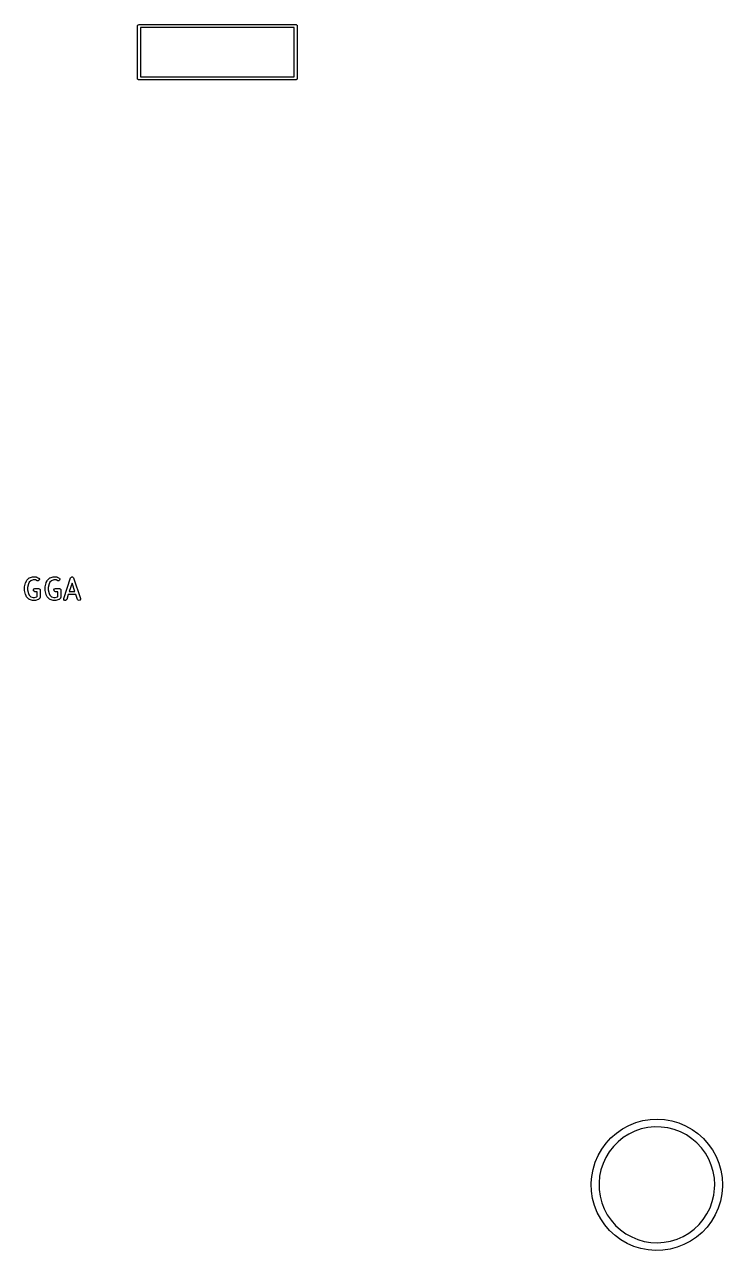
# Model space of a CAD drawing. Extents: x -0.14 to 2.53, y -0.13 to 2.5.
# Drawn here: x 1.19 to 2.526, y -0.126 to 2.218 of the extents above; entities that cross this region are included whole.
import ezdxf

# ---------------------------------------------------------------- set-up
doc = ezdxf.new("R2010")
doc.units = 0
doc.header["$MEASUREMENT"] = 0
doc.layers.add('BLACK', color=7, linetype='CONTINUOUS')

msp = doc.modelspace()

# ---------------------------------------------------------------- linework, layer by layer
at = {"layer": 'BLACK', "linetype": 'CONTINUOUS'}
for p, q in [((1.4061, 2.2153), (1.4062, 2.2157)), ((1.4061, 2.1153), (1.4061, 2.2153)), ((1.4062, 2.216), (1.4063, 2.2164)), ((1.4062, 2.2159), (1.4062, 2.216)), ((1.4062, 2.2157), (1.4062, 2.2159)), ((1.4063, 2.2164), (1.4068, 2.217)), ((1.4068, 2.217), (1.4072, 2.2176)), ((1.4072, 2.2176), (1.4074, 2.2177)), ((1.4074, 2.2177), (1.4076, 2.2179)), ((1.4076, 2.2179), (1.4083, 2.218)), ((1.4083, 2.218), (1.4091, 2.2183)), ((1.4091, 2.2183), (1.7091, 2.2183)), ((1.412, 2.2124), (1.412, 2.1183)), ((1.7061, 2.2124), (1.412, 2.2124)), ((1.7061, 2.1183), (1.7061, 2.2124)), ((1.7091, 2.2183), (1.7094, 2.2182)), ((1.7094, 2.2182), (1.7096, 2.2183)), ((1.7096, 2.2183), (1.7097, 2.2182)), ((1.7097, 2.2182), (1.7101, 2.2181)), ((1.7101, 2.2181), (1.7107, 2.2176)), ((1.7107, 2.2176), (1.7113, 2.2172)), ((1.7113, 2.2172), (1.7114, 2.217)), ((1.7114, 2.217), (1.7116, 2.2168)), ((1.7116, 2.2168), (1.7118, 2.2161)), ((1.7118, 2.2161), (1.712, 2.2153)), ((1.712, 2.2153), (1.712, 2.1153)), ((1.4064, 2.1146), (1.4061, 2.1153)), ((1.4065, 2.1139), (1.4064, 2.1146)), ((1.4067, 2.1137), (1.4065, 2.1139)), ((1.4068, 2.1135), (1.4067, 2.1137)), ((1.4075, 2.1131), (1.4068, 2.1135)), ((1.4081, 2.1126), (1.4075, 2.1131)), ((1.4084, 2.1125), (1.4081, 2.1126)), ((1.4085, 2.1124), (1.4084, 2.1125)), ((1.4087, 2.1125), (1.4085, 2.1124)), ((1.4091, 2.1124), (1.4087, 2.1125)), ((1.7091, 2.1124), (1.4091, 2.1124)), ((1.412, 2.1183), (1.7061, 2.1183)), ((1.7098, 2.1127), (1.7091, 2.1124)), ((1.7105, 2.1128), (1.7098, 2.1127)), ((1.7107, 2.113), (1.7105, 2.1128)), ((1.7109, 2.1131), (1.7107, 2.113)), ((1.7113, 2.1138), (1.7109, 2.1131)), ((1.7118, 2.1143), (1.7113, 2.1138)), ((1.7119, 2.1147), (1.7118, 2.1143)), ((1.712, 2.1153), (1.7119, 2.115)), ((1.7119, 2.115), (1.712, 2.1148)), ((1.712, 2.1148), (1.7119, 2.1147)), ((1.1901, 1.1432), (1.1919, 1.1507)), ((1.1919, 1.1507), (1.1921, 1.1512)), ((1.1921, 1.1512), (1.1922, 1.1513)), ((1.1922, 1.1513), (1.194, 1.155)), ((1.194, 1.155), (1.1946, 1.1558)), ((1.1946, 1.1558), (1.1983, 1.1596)), ((1.1946, 1.1558), (1.1946, 1.1558)), ((1.1976, 1.1489), (1.1959, 1.1421)), ((1.1991, 1.152), (1.1976, 1.1489)), ((1.1983, 1.1596), (1.1992, 1.1602)), ((1.202, 1.1549), (1.1991, 1.152)), ((1.1992, 1.1602), (1.1993, 1.1602)), ((1.1993, 1.1602), (1.1995, 1.1603)), ((1.1995, 1.1603), (1.2051, 1.1622)), ((1.2065, 1.1564), (1.202, 1.1549)), ((1.2051, 1.1622), (1.206, 1.1623)), ((1.206, 1.1623), (1.206, 1.1623)), ((1.206, 1.1623), (1.2117, 1.1623)), ((1.211, 1.1564), (1.2065, 1.1564)), ((1.2141, 1.1548), (1.211, 1.1564)), ((1.2117, 1.1623), (1.2127, 1.1621)), ((1.2127, 1.1621), (1.2128, 1.162)), ((1.2128, 1.162), (1.213, 1.162)), ((1.213, 1.162), (1.2167, 1.1601)), ((1.2161, 1.1546), (1.2141, 1.1548)), ((1.2178, 1.1557), (1.2161, 1.1546)), ((1.2167, 1.1601), (1.2175, 1.1595)), ((1.2175, 1.1595), (1.2184, 1.1577)), ((1.2184, 1.1577), (1.2178, 1.1557)), ((1.2294, 1.1432), (1.2313, 1.1507)), ((1.2313, 1.1507), (1.2315, 1.1512)), ((1.2315, 1.1513), (1.2334, 1.155)), ((1.2315, 1.1512), (1.2315, 1.1513)), ((1.2334, 1.155), (1.2339, 1.1558)), ((1.2339, 1.1558), (1.234, 1.1558)), ((1.234, 1.1558), (1.2377, 1.1596)), ((1.2369, 1.1489), (1.2352, 1.1421)), ((1.2385, 1.152), (1.2369, 1.1489)), ((1.2377, 1.1596), (1.2385, 1.1602)), ((1.2385, 1.1602), (1.2387, 1.1602)), ((1.2414, 1.1549), (1.2385, 1.152)), ((1.2387, 1.1602), (1.2389, 1.1603)), ((1.2389, 1.1603), (1.2445, 1.1622)), ((1.2459, 1.1564), (1.2414, 1.1549)), ((1.2445, 1.1622), (1.2453, 1.1623)), ((1.2453, 1.1623), (1.2454, 1.1623)), ((1.2454, 1.1623), (1.251, 1.1623)), ((1.2503, 1.1564), (1.2459, 1.1564)), ((1.2535, 1.1548), (1.2503, 1.1564)), ((1.251, 1.1623), (1.252, 1.1621)), ((1.252, 1.1621), (1.2522, 1.162)), ((1.2522, 1.162), (1.2524, 1.162)), ((1.2524, 1.162), (1.2561, 1.1601)), ((1.2555, 1.1546), (1.2535, 1.1548)), ((1.2571, 1.1557), (1.2555, 1.1546)), ((1.2561, 1.1601), (1.2569, 1.1595)), ((1.2569, 1.1595), (1.2577, 1.1577)), ((1.2577, 1.1577), (1.2571, 1.1557)), ((1.2651, 1.1209), (1.2782, 1.1603)), ((1.281, 1.15), (1.2757, 1.1342)), ((1.2782, 1.1603), (1.2787, 1.1612)), ((1.2787, 1.1612), (1.2788, 1.1612)), ((1.2788, 1.1613), (1.2796, 1.1618)), ((1.2788, 1.1612), (1.2788, 1.1613)), ((1.2796, 1.1618), (1.2804, 1.1623)), ((1.2804, 1.1623), (1.2805, 1.1622)), ((1.2805, 1.1622), (1.2806, 1.1623)), ((1.2806, 1.1623), (1.2815, 1.1621)), ((1.2863, 1.1342), (1.281, 1.15)), ((1.2815, 1.1621), (1.2824, 1.162)), ((1.2824, 1.162), (1.2825, 1.1619)), ((1.2825, 1.1619), (1.2826, 1.1619)), ((1.2826, 1.1619), (1.2832, 1.1611)), ((1.2832, 1.1611), (1.2838, 1.1604)), ((1.2838, 1.1604), (1.2838, 1.1604)), ((1.2838, 1.1604), (1.2838, 1.1603)), ((1.2838, 1.1603), (1.297, 1.1209)), ((1.19, 1.1425), (1.1901, 1.1431)), ((1.19, 1.1369), (1.19, 1.1425)), ((1.19, 1.1367), (1.19, 1.1369)), ((1.1901, 1.1361), (1.19, 1.1367)), ((1.1901, 1.1431), (1.1901, 1.1432)), ((1.1919, 1.1286), (1.1901, 1.1361)), ((1.192, 1.1285), (1.1919, 1.1286)), ((1.1922, 1.128), (1.192, 1.1285)), ((1.194, 1.1243), (1.1922, 1.128)), ((1.1959, 1.1421), (1.1959, 1.1372)), ((1.1959, 1.1372), (1.1976, 1.1304)), ((1.1976, 1.1304), (1.1991, 1.1274)), ((1.1991, 1.1274), (1.202, 1.1244)), ((1.2069, 1.1374), (1.2079, 1.1391)), ((1.2072, 1.1354), (1.2069, 1.1374)), ((1.2088, 1.1341), (1.2072, 1.1354)), ((1.2079, 1.1391), (1.2098, 1.1398)), ((1.2098, 1.1339), (1.2088, 1.1341)), ((1.2098, 1.1398), (1.2173, 1.1398)), ((1.2143, 1.1339), (1.2098, 1.1339)), ((1.2143, 1.125), (1.2143, 1.1339)), ((1.2173, 1.1398), (1.2177, 1.1397)), ((1.2177, 1.1397), (1.2178, 1.1398)), ((1.2178, 1.1398), (1.2179, 1.1397)), ((1.2179, 1.1397), (1.2183, 1.1396)), ((1.2183, 1.1396), (1.2189, 1.1391)), ((1.2189, 1.1391), (1.2195, 1.1388)), ((1.2195, 1.1388), (1.2196, 1.1385)), ((1.2196, 1.1385), (1.2198, 1.1383)), ((1.2198, 1.1383), (1.22, 1.1376)), ((1.22, 1.1376), (1.2202, 1.1369)), ((1.2202, 1.1369), (1.2202, 1.1237)), ((1.2293, 1.1425), (1.2294, 1.1431)), ((1.2293, 1.1369), (1.2293, 1.1425)), ((1.2294, 1.1367), (1.2293, 1.1369)), ((1.2294, 1.1431), (1.2294, 1.1432)), ((1.2294, 1.1361), (1.2294, 1.1367)), ((1.2313, 1.1286), (1.2294, 1.1361)), ((1.2314, 1.1285), (1.2313, 1.1286)), ((1.2315, 1.128), (1.2314, 1.1285)), ((1.2334, 1.1243), (1.2315, 1.128)), ((1.2352, 1.1421), (1.2352, 1.1372)), ((1.2352, 1.1372), (1.2369, 1.1304)), ((1.2369, 1.1304), (1.2385, 1.1274)), ((1.2385, 1.1274), (1.2414, 1.1244)), ((1.2463, 1.1374), (1.2473, 1.1391)), ((1.2466, 1.1354), (1.2463, 1.1374)), ((1.2482, 1.1341), (1.2466, 1.1354)), ((1.2473, 1.1391), (1.2492, 1.1398)), ((1.2492, 1.1339), (1.2482, 1.1341)), ((1.2492, 1.1398), (1.2567, 1.1398)), ((1.2537, 1.1339), (1.2492, 1.1339)), ((1.2537, 1.125), (1.2537, 1.1339)), ((1.2567, 1.1398), (1.257, 1.1397)), ((1.257, 1.1397), (1.2572, 1.1398)), ((1.2572, 1.1398), (1.2573, 1.1397)), ((1.2573, 1.1397), (1.2577, 1.1396)), ((1.2577, 1.1396), (1.2583, 1.1391)), ((1.2583, 1.1391), (1.2589, 1.1388)), ((1.2589, 1.1388), (1.259, 1.1385)), ((1.259, 1.1385), (1.2592, 1.1383)), ((1.2592, 1.1383), (1.2593, 1.1376)), ((1.2593, 1.1376), (1.2596, 1.1369)), ((1.2596, 1.1369), (1.2596, 1.1237)), ((1.2738, 1.1283), (1.2707, 1.1191)), ((1.2883, 1.1283), (1.2738, 1.1283)), ((1.2757, 1.1342), (1.2863, 1.1342)), ((1.2913, 1.1191), (1.2883, 1.1283)), ((1.1941, 1.1242), (1.194, 1.1243)), ((1.1946, 1.1235), (1.1941, 1.1242)), ((1.1983, 1.1198), (1.1946, 1.1235)), ((1.1985, 1.1197), (1.1983, 1.1198)), ((1.1986, 1.1196), (1.1985, 1.1197)), ((1.1995, 1.1191), (1.1986, 1.1196)), ((1.2051, 1.1172), (1.1995, 1.1191)), ((1.202, 1.1244), (1.2065, 1.1229)), ((1.2052, 1.1172), (1.2051, 1.1172)), ((1.206, 1.117), (1.2052, 1.1172)), ((1.2098, 1.117), (1.206, 1.117)), ((1.2065, 1.1229), (1.2093, 1.1229)), ((1.2093, 1.1229), (1.2138, 1.1244)), ((1.2099, 1.1171), (1.2098, 1.117)), ((1.2107, 1.1172), (1.2099, 1.1171)), ((1.2163, 1.1191), (1.2107, 1.1172)), ((1.2138, 1.1244), (1.2143, 1.125)), ((1.2165, 1.1192), (1.2163, 1.1191)), ((1.2167, 1.1192), (1.2165, 1.1192)), ((1.2175, 1.1198), (1.2167, 1.1192)), ((1.2194, 1.1217), (1.2175, 1.1198)), ((1.2196, 1.1222), (1.2194, 1.1217)), ((1.2201, 1.1227), (1.2196, 1.1222)), ((1.2202, 1.1234), (1.2201, 1.1227)), ((1.2202, 1.1237), (1.2202, 1.1236)), ((1.2202, 1.1236), (1.2202, 1.1235)), ((1.2202, 1.1235), (1.2202, 1.1234)), ((1.2334, 1.1242), (1.2334, 1.1243)), ((1.234, 1.1235), (1.2334, 1.1242)), ((1.2377, 1.1198), (1.234, 1.1235)), ((1.2378, 1.1197), (1.2377, 1.1198)), ((1.238, 1.1196), (1.2378, 1.1197)), ((1.2389, 1.1191), (1.238, 1.1196)), ((1.2445, 1.1172), (1.2389, 1.1191)), ((1.2414, 1.1244), (1.2459, 1.1229)), ((1.2454, 1.117), (1.2445, 1.1172)), ((1.2445, 1.1172), (1.2445, 1.1172)), ((1.2492, 1.117), (1.2454, 1.117)), ((1.2459, 1.1229), (1.2487, 1.1229)), ((1.2487, 1.1229), (1.2532, 1.1244)), ((1.2501, 1.1172), (1.2492, 1.1171)), ((1.2492, 1.1171), (1.2492, 1.117)), ((1.2557, 1.1191), (1.2501, 1.1172)), ((1.2532, 1.1244), (1.2537, 1.125)), ((1.2558, 1.1192), (1.2557, 1.1191)), ((1.256, 1.1192), (1.2558, 1.1192)), ((1.2569, 1.1198), (1.256, 1.1192)), ((1.2587, 1.1217), (1.2569, 1.1198)), ((1.259, 1.1222), (1.2587, 1.1217)), ((1.2594, 1.1227), (1.259, 1.1222)), ((1.2595, 1.1234), (1.2594, 1.1227)), ((1.2596, 1.1235), (1.2595, 1.1234)), ((1.2596, 1.1237), (1.2596, 1.1236)), ((1.2596, 1.1236), (1.2596, 1.1235)), ((1.2652, 1.1189), (1.2651, 1.1209)), ((1.2665, 1.1174), (1.2652, 1.1189)), ((1.2685, 1.1171), (1.2665, 1.1174)), ((1.2702, 1.1181), (1.2685, 1.1171)), ((1.2707, 1.1191), (1.2702, 1.1181)), ((1.2926, 1.1175), (1.2913, 1.1191)), ((1.2946, 1.1171), (1.2926, 1.1175)), ((1.2964, 1.118), (1.2946, 1.1171)), ((1.2971, 1.1199), (1.2964, 1.118)), ((1.297, 1.1209), (1.2971, 1.1199)), ((2.3465, 0.1136), (2.3595, 0.1189)), ((2.3595, 0.1189), (2.373, 0.1227)), ((2.373, 0.1227), (2.3869, 0.1249)), ((2.3869, 0.1249), (2.4009, 0.1256)), ((2.4009, 0.1256), (2.4149, 0.1247)), ((2.4149, 0.1247), (2.4287, 0.1223)), ((2.4287, 0.1223), (2.4421, 0.1183)), ((2.4421, 0.1183), (2.4551, 0.1129)), ((2.3121, 0.0897), (2.3227, 0.099)), ((2.3227, 0.099), (2.3342, 0.107)), ((2.3342, 0.107), (2.3465, 0.1136)), ((2.3466, 0.0971), (2.3358, 0.0903)), ((2.3581, 0.1026), (2.3466, 0.0971)), ((2.3702, 0.1067), (2.3581, 0.1026)), ((2.3827, 0.1094), (2.3702, 0.1067)), ((2.3954, 0.1107), (2.3827, 0.1094)), ((2.4081, 0.1105), (2.3954, 0.1107)), ((2.4208, 0.1088), (2.4081, 0.1105)), ((2.4331, 0.1057), (2.4208, 0.1088)), ((2.4451, 0.1012), (2.4331, 0.1057)), ((2.4564, 0.0954), (2.4451, 0.1012)), ((2.4551, 0.1129), (2.4673, 0.106)), ((2.467, 0.0882), (2.4564, 0.0954)), ((2.4673, 0.106), (2.4787, 0.0979)), ((2.4787, 0.0979), (2.4891, 0.0885)), ((2.2944, 0.068), (2.3027, 0.0794)), ((2.3027, 0.0794), (2.3121, 0.0897)), ((2.3169, 0.0733), (2.309, 0.0632)), ((2.3259, 0.0823), (2.3169, 0.0733)), ((2.3358, 0.0903), (2.3259, 0.0823)), ((2.4767, 0.08), (2.467, 0.0882)), ((2.4854, 0.0706), (2.4767, 0.08)), ((2.4929, 0.0603), (2.4854, 0.0706)), ((2.4891, 0.0885), (2.4984, 0.078)), ((2.4984, 0.078), (2.5065, 0.0666)), ((2.282, 0.043), (2.2875, 0.0558)), ((2.2875, 0.0558), (2.2944, 0.068)), ((2.3024, 0.0524), (2.297, 0.0408)), ((2.309, 0.0632), (2.3024, 0.0524)), ((2.4992, 0.0493), (2.4929, 0.0603)), ((2.5042, 0.0375), (2.4992, 0.0493)), ((2.5065, 0.0666), (2.5133, 0.0543)), ((2.5133, 0.0543), (2.5186, 0.0413)), ((2.2754, 0.0157), (2.2779, 0.0295)), ((2.2779, 0.0295), (2.282, 0.043)), ((2.293, 0.0287), (2.2904, 0.0162)), ((2.297, 0.0408), (2.293, 0.0287)), ((2.5079, 0.0253), (2.5042, 0.0375)), ((2.5101, 0.0127), (2.5079, 0.0253)), ((2.5186, 0.0413), (2.5225, 0.0278)), ((2.5225, 0.0278), (2.5248, 0.014)), ((2.2744, 0.0018), (2.2745, 0.0035)), ((2.275, -0.0123), (2.2744, 0.0018)), ((2.2745, 0.0035), (2.2754, 0.0157)), ((2.2904, 0.0162), (2.2893, 0.0035)), ((2.2893, 0.0035), (2.2896, -0.0093)), ((2.5108, 0), (2.5101, 0.0127)), ((2.5106, -0.007), (2.5108, 0)), ((2.5248, 0.014), (2.5256, 0)), ((2.5256, 0), (2.5255, -0.0035)), ((2.2771, -0.0261), (2.275, -0.0123)), ((2.2896, -0.0093), (2.2914, -0.0219)), ((2.2914, -0.0219), (2.2946, -0.0342)), ((2.5061, -0.032), (2.509, -0.0196)), ((2.509, -0.0196), (2.5106, -0.007)), ((2.5244, -0.0175), (2.5217, -0.0312)), ((2.5255, -0.0035), (2.5244, -0.0175)), ((2.2808, -0.0396), (2.2771, -0.0261)), ((2.286, -0.0527), (2.2808, -0.0396)), ((2.2946, -0.0342), (2.2993, -0.0461)), ((2.2993, -0.0461), (2.3052, -0.0574)), ((2.4959, -0.0554), (2.5017, -0.044)), ((2.5017, -0.044), (2.5061, -0.032)), ((2.5174, -0.0446), (2.5117, -0.0574)), ((2.5217, -0.0312), (2.5174, -0.0446)), ((2.2926, -0.0651), (2.286, -0.0527)), ((2.3005, -0.0766), (2.2926, -0.0651)), ((2.3052, -0.0574), (2.3125, -0.0679)), ((2.3125, -0.0679), (2.3209, -0.0775)), ((2.4808, -0.0758), (2.4889, -0.0661)), ((2.4889, -0.0661), (2.4959, -0.0554)), ((2.5046, -0.0695), (2.4962, -0.0807)), ((2.5117, -0.0574), (2.5046, -0.0695)), ((2.3096, -0.0872), (2.3005, -0.0766)), ((2.3199, -0.0968), (2.3096, -0.0872)), ((2.3209, -0.0775), (2.3303, -0.0861)), ((2.3303, -0.0861), (2.3406, -0.0935)), ((2.3406, -0.0935), (2.3518, -0.0997)), ((2.4503, -0.0987), (2.4613, -0.0923)), ((2.4613, -0.0923), (2.4715, -0.0846)), ((2.4715, -0.0846), (2.4808, -0.0758)), ((2.4866, -0.091), (2.4759, -0.1)), ((2.4962, -0.0807), (2.4866, -0.091)), ((2.3312, -0.1051), (2.3199, -0.0968)), ((2.3434, -0.1121), (2.3312, -0.1051)), ((2.3562, -0.1177), (2.3434, -0.1121)), ((2.3518, -0.0997), (2.3636, -0.1046)), ((2.3636, -0.1046), (2.3758, -0.1081)), ((2.3758, -0.1081), (2.3884, -0.1102)), ((2.3884, -0.1102), (2.4012, -0.1108)), ((2.4012, -0.1108), (2.4139, -0.1099)), ((2.4139, -0.1099), (2.4264, -0.1076)), ((2.4264, -0.1076), (2.4386, -0.1038)), ((2.4386, -0.1038), (2.4503, -0.0987)), ((2.4519, -0.1144), (2.4388, -0.1195)), ((2.4643, -0.1079), (2.4519, -0.1144)), ((2.4759, -0.1), (2.4643, -0.1079)), ((2.3696, -0.1219), (2.3562, -0.1177)), ((2.3834, -0.1245), (2.3696, -0.1219)), ((2.3974, -0.1256), (2.3834, -0.1245)), ((2.4114, -0.1251), (2.3974, -0.1256)), ((2.4253, -0.123), (2.4114, -0.1251)), ((2.4388, -0.1195), (2.4253, -0.123))]:
    msp.add_line(p, q, dxfattribs=at)

doc.saveas('drawing.dxf')
